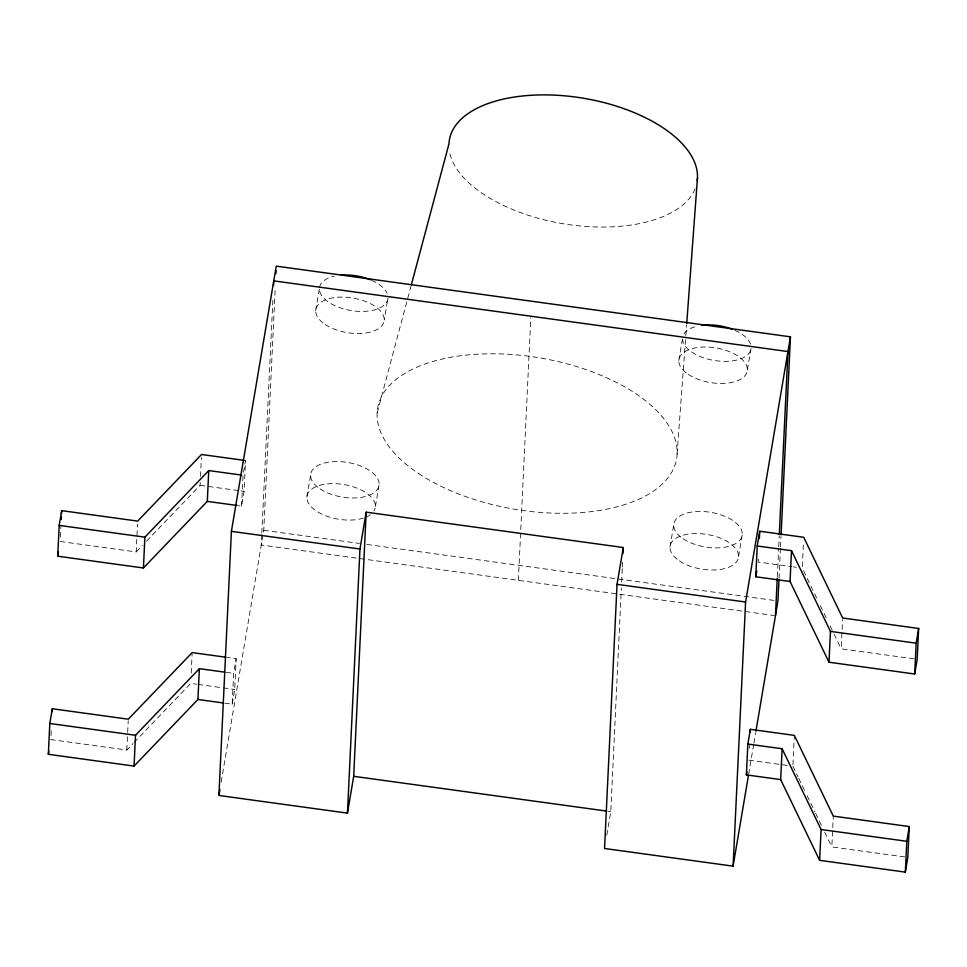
<?xml version="1.0" encoding="UTF-8"?>
<svg xmlns="http://www.w3.org/2000/svg" width="967" height="967" viewBox="0 0 967 967"><rect width="100%" height="100%" fill="white"/><g stroke="black" fill="none" stroke-linecap="round" stroke-linejoin="round"><path stroke-width="0.73" stroke-dasharray="4.83 3.63" d="M51.263 730.762L50.84 739.574L126.834 750.017L133.023 743.575M60.425 537.072L60.909 526.797M126.834 750.017L127.596 733.868M127.668 732.406L128.224 720.669M60.208 541.472L136.202 551.915L137.519 524.029M191.2 673.141L192.107 654.067M146.513 541.169L200.084 485.313L200.229 482.376M200.507 476.513L201.402 457.439M224.755 703.166L232.201 704.194L233.663 673.383L236.153 658.648L227.354 657.439M241.581 506.092L243.031 475.28L245.521 460.546L244.071 491.357L241.581 506.092L238.595 505.681M232.201 704.194L234.703 689.459L236.153 658.648M261.779 534.497L261.271 545.001L773.975 615.483M261.839 532.998L272.851 300.374M221.165 782.134L263.773 530.267L275.269 287.139M518.372 580.345L530.798 317.708M606.793 835.222L610.781 811.651L621.358 588.033M621.648 582.037L622.289 568.523M622.361 567.025L622.639 561.029M749.437 748.41L749.582 745.472M758.394 559.107L758.261 562.045L791.973 566.686M777.311 576.67L778.665 548.156M778.725 546.645L779.233 536.141M779.027 578.435L780.442 548.422M780.514 546.923L781.01 536.419M792.94 764.728L794.258 736.842M802.308 566.626L803.492 541.677M904.846 856.967L831.825 846.923L833.288 816.112M914.214 658.865L841.193 648.833L842.583 619.484M677.081 454.164L685.724 337.108M685.833 335.609L686.618 325.105M315.677 310.6L319.412 288.504A34.655 17.539 9.6 0 0 352.858 310.818A34.655 17.539 9.6 0 0 387.972 297.921L384.237 320.029M306.853 497.135L310.588 475.039M375.401 506.563L379.149 484.467M678.81 360.522L682.545 338.414M669.986 547.056L673.721 524.96M747.37 369.938L751.105 347.842A34.655 17.539 9.6 0 1 717.115 360.884A34.655 17.539 9.6 0 1 682.569 339.574M738.546 556.484L742.281 534.388M748.639 774.265L753.656 744.626M753.909 743.139L755.662 732.768M377.142 412.921L410.915 286.401M136.202 551.915L142.391 545.473M134.05 742.499L190.717 683.415L196.579 684.225M200.084 485.313L239.671 490.752M241.134 490.958L244.071 491.357M793.448 566.88L796.373 567.291M263.773 530.267L359.434 543.418M366.904 544.445L774.966 600.543M226.218 672.355L233.663 673.383M198.042 684.418L234.703 689.459M748.881 760.147L788.468 765.586M607.796 811.24L610.781 811.651M803.541 570.784L817.828 600.386M820.415 605.765L827.559 620.572M830.157 625.951L833.409 632.684M834.062 634.026L841.193 648.833M792.867 766.19L798.065 776.96M798.718 778.302L804.556 790.414M807.155 795.793L814.951 811.942M815.592 813.283L821.442 825.395M824.682 832.128L831.825 846.923M683.935 334.026A34.655 17.539 9.6 0 1 695.902 326.483M734.69 330.243A34.655 17.539 9.6 0 1 751.093 346.682M370.397 514.734A34.655 17.539 9.6 0 1 364.777 517.635M363.459 518.094A34.655 17.539 9.6 0 1 309.247 504.399A34.655 17.539 9.6 0 1 339.562 483.959A34.655 17.539 9.6 0 1 374.024 510.963M319.533 287.356A34.655 17.539 9.6 0 1 334.219 276.199M371.546 280.321A34.655 17.539 9.6 0 1 387.018 293.206M695.055 188.891A125.601 63.556 9.6 0 1 566.106 224.211A125.601 63.556 9.6 0 1 449.353 150.937M418.493 473.443A151.589 76.707 9.6 0 0 671.025 473.395A151.589 76.707 9.6 0 0 491.816 353.789A151.589 76.707 9.6 0 0 418.493 473.443M688.262 374.35A34.655 17.539 9.6 0 0 745.992 374.338A34.655 17.539 9.6 0 0 705.028 347.008A34.655 17.539 9.6 0 0 688.262 374.35M679.438 560.896A34.655 17.539 9.6 0 0 737.168 560.884A34.655 17.539 9.6 0 0 696.204 533.542A34.655 17.539 9.6 0 0 679.438 560.896M683.173 538.788A34.655 17.539 9.6 0 0 740.903 538.776A34.655 17.539 9.6 0 0 699.939 511.446A34.655 17.539 9.6 0 0 683.173 538.788M320.041 488.867A34.655 17.539 9.6 0 0 377.759 488.867A34.655 17.539 9.6 0 0 336.794 461.525A34.655 17.539 9.6 0 0 320.041 488.867M325.13 324.428A34.655 17.539 9.6 0 0 382.847 324.416A34.655 17.539 9.6 0 0 341.883 297.087A34.655 17.539 9.6 0 0 325.13 324.428"/><path stroke-width="1.45" d="M224.719 672.15L199.383 668.668L197.921 699.479L134.05 766.082L48.35 754.296L49.813 723.485L52.303 708.751L128.297 719.194L192.167 652.604L225.891 657.234M241.545 475.075L208.751 470.566L207.301 501.377L143.418 567.98L57.718 556.206L59.18 525.383L61.67 510.649L137.665 521.104L201.547 454.502L244.059 460.34M52.158 711.688L52.303 708.751M61.259 519.46L61.392 516.523M61.537 513.586L61.67 510.649M134.05 766.082L135.501 735.271L199.383 668.668M143.418 567.98L144.881 537.168L208.751 470.566M781.082 534.92L790.45 336.818L276.26 266.13L231.403 531.342L218.917 795.466L347.455 813.138L353.692 776.308L366.179 512.172L623.28 547.515L617.043 584.346L604.556 848.482L733.095 866.154L748.398 775.752M273.564 285.374L273.77 280.865L787.96 351.553L779.293 534.642M275.909 273.637L276.054 270.639M347.455 813.138L359.954 549.014L366.179 512.172M622.99 553.523L623.207 549.014M733.095 866.154L745.593 602.018L790.45 336.818M780.671 779.595L746.391 774.881L747.854 744.058L750.344 729.336L794.33 735.379L833.288 816.112L909.282 826.555L907.82 857.378L905.33 872.113L819.629 860.328L780.671 779.595L782.134 748.772L747.854 744.058M790.039 581.493L755.759 576.779L757.221 545.968L759.711 531.234L803.698 537.277L842.656 618.01L918.65 628.465L917.187 659.276L914.697 674.011L828.997 662.226L790.039 581.493L791.502 550.67L757.221 545.968M750.199 732.261L750.344 729.336M759.373 538.571L759.711 531.234M775.461 615.689L777.238 578.169M778.955 579.934L777.952 600.954L755.916 731.282M819.629 860.328L821.092 829.517L782.134 748.772M828.997 662.226L830.46 631.415L791.502 550.67M905.33 872.113L906.792 841.29L909.282 826.555M914.697 674.011L916.16 643.188L918.65 628.465M686.727 323.607L697.473 178.049M57.718 556.206L58.467 551.782M48.35 754.296L48.846 751.359M219.158 793.992L219.92 789.543M755.759 576.779L756.762 570.881M746.391 774.881L746.887 771.932M411.301 284.951L448.954 143.89A125.601 63.556 9.6 0 1 578.919 97.522A125.601 63.556 9.6 0 1 697.231 180.805M207.301 501.377L237.108 505.475M231.403 531.342L359.954 549.014M617.043 584.346L745.593 602.018M59.18 525.383L144.881 537.168M830.46 631.415L916.16 643.188M197.921 699.479L223.268 702.961M49.813 723.485L135.501 735.271M821.092 829.517L906.792 841.29M353.692 776.308L606.297 811.035M701.728 325.335A34.655 17.539 9.6 0 1 732.079 329.167M341.339 275.136A34.655 17.539 9.6 0 1 370.264 279.765"/></g></svg>
